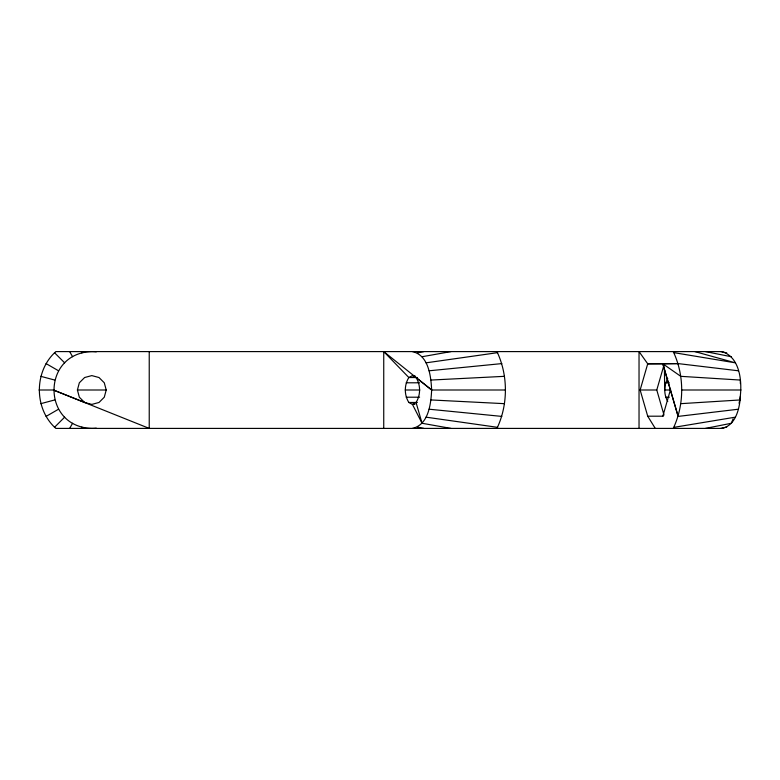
<?xml version="1.0" encoding="UTF-8"?>
<svg xmlns="http://www.w3.org/2000/svg" width="780" height="780" viewBox="0 0 780 780"><rect width="100%" height="100%" fill="white"/><g stroke="black" fill="none" stroke-linecap="round" stroke-linejoin="round"><path stroke-width="1.17" d="M412.444 428.405C428.678 424.7 430.94 403.874 431.652 390C430.94 376.126 428.678 355.3 412.444 351.595M496.957 428.405C508.209 404.664 508.209 375.336 496.957 351.595M673.247 428.405C684.508 404.664 684.508 375.336 673.247 351.595M739.069 403.27C742.892 386.734 741.692 357.211 721.792 351.595L55.858 351.595C33.872 371.095 33.872 408.905 55.858 428.405L721.792 428.405C735.647 425.704 739.674 408.535 740.347 396.435M96.271 428.152A38.405 38.405 0 0 1 91.816 428.405C41.438 427.05 41.438 352.95 91.816 351.595A38.405 38.405 0 0 1 96.271 351.848M414.882 404.401L412.444 404.401L408.847 402.47C404.147 395.07 404.147 384.93 408.847 377.53L412.444 375.599L414.882 375.599M667.768 378.583C663.741 385.388 663.741 394.612 667.768 401.417M84.611 402.47L79.336 397.205L77.405 390L79.336 382.795L84.611 377.53L91.816 375.599L99.011 377.53L104.286 382.795L106.216 390L104.286 397.205L99.011 402.47L91.816 404.401L84.611 402.47L53.401 390L39 390M81.52 428.405L81.871 427.099M655.268 428.405L647.712 416.198L640.146 390L647.712 363.802L639.034 351.595L639.034 428.405M664.014 415.058L656.779 390L664.014 364.942M662.834 416.198L670.39 390L662.834 363.802L678.142 363.597L738.426 370.793M733.102 418.821L731.396 423.267L705.442 428.405M450.976 428.405L422.048 423.267L412.444 404.401L416.052 402.47C420.752 395.07 420.752 384.93 416.052 377.53L412.444 375.599M69.635 428.405L72.608 423.267M54.463 427.343L64.652 417.163M46.078 416.403L58.549 409.207M40.804 403.669L54.707 399.945M720.681 428.405L726.765 427.099M417.417 352.901L423.852 351.595M422.048 356.733L450.976 351.595M673.94 427.343L735.374 417.163M426.026 362.837L497.65 352.657M670.39 390L678.142 416.403L738.426 409.207M429.078 370.793L501.842 363.597M680.774 403.669L740.347 399.945M430.999 380.055L504.484 376.331M678.142 363.597L647.712 363.802L663.146 363.802M417.368 377.53L408.847 377.53L383.74 351.595L383.74 428.405M406.214 382.795L419.601 382.795M665.662 382.795L669.318 382.795M77.405 390L106.216 390M405.249 390L419.854 390M416.052 377.53L431.652 390L505.382 390M640.146 390L656.779 390M670.78 390L664.697 390L664.384 367.38M681.671 390L741 390M406.214 397.205L419.601 397.205M665.662 397.205L669.318 397.205M408.847 402.47L417.368 402.47M647.712 416.198L663.146 416.198M430.999 399.945L504.484 403.669M429.078 409.207L501.842 416.403M426.026 417.163L497.65 427.343M673.94 352.657L735.374 362.837L694.863 351.595M705.442 351.595L731.396 356.733M417.417 427.099L423.852 428.405M720.681 351.595L726.765 352.901M40.804 376.331L54.707 380.055M53.401 390L149.233 428.405L149.233 351.595M46.078 363.597L58.549 370.793M383.74 351.595L431.652 390M54.463 352.657L64.652 362.837M69.635 351.595L72.608 356.733M678.142 416.403L662.834 363.802L680.774 376.331L740.347 380.055L740.347 383.565M416.052 402.47L422.048 423.267M81.52 351.595L81.871 352.901"/></g></svg>
